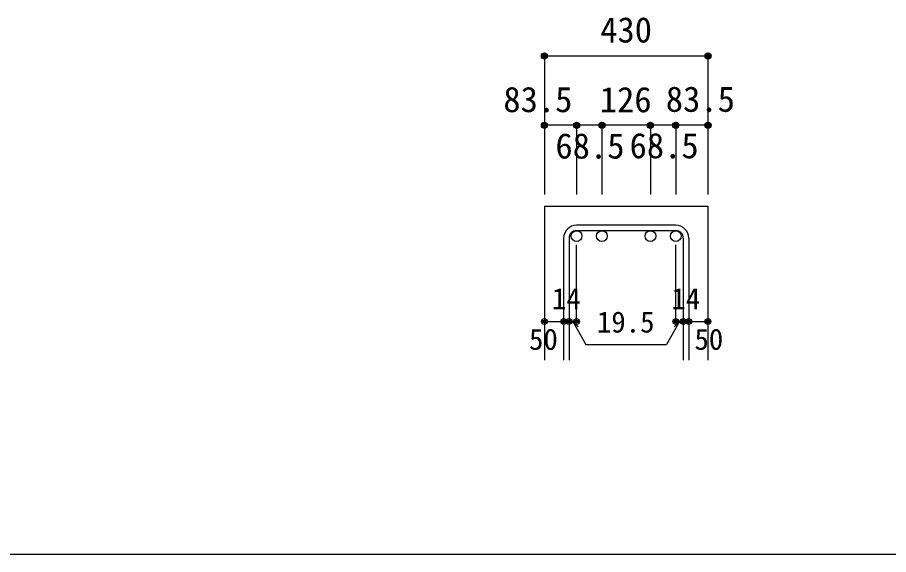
# Model space of a CAD drawing. Units: millimetres at full size, sheet at 1:30; some dimension numbers follow another scale. Extents: x -5973 to 5954, y -4195 to 4201.
# Drawn here: x -1030 to 1234, y 3 to 1398 of the extents above; entities that cross this region are included whole.
import ezdxf
from ezdxf.enums import TextEntityAlignment as Align

# ---------------------------------------------------------------- set-up
doc = ezdxf.new("R2010")
doc.units = ezdxf.units.MM
doc.header["$LTSCALE"] = 30
doc.header["$PDMODE"] = 32
doc.header["$PDSIZE"] = 15
for name, color, linetype in [('0-1', 2, 'Continuous'), ('0-5', 7, 'Continuous'), ('0-6', 7, 'Continuous'), ('0-D', 4, 'Continuous'), ('F-0_枠', 6, 'Continuous')]:
    doc.layers.add(name, color=color, linetype=linetype)
doc.styles.add('ＭＳ ゴシック', font='')
doc.styles.get('ＭＳ ゴシック').set_extended_font_data('MS Gothic')

msp = doc.modelspace()

# ---------------------------------------------------------------- linework, layer by layer
at = {"layer": '0-1'}
for p, q in [((339.94, 908.3), (339.94, 508.3)), ((339.94, 908.3), (764.94, 908.3)), ((764.94, 908.3), (764.94, 508.3))]:
    msp.add_line(p, q, dxfattribs=at)
at = {"layer": '0-5', "color": 3}
for centre in [(423.44, 830.3), (489.44, 830.3), (615.44, 830.3), (681.44, 830.3)]:
    msp.add_circle(centre, 14, dxfattribs=at)
at = {"layer": '0-6'}
for p, q in [((681.44, 858.3), (423.44, 858.3)), ((681.44, 844.3), (423.44, 844.3)), ((389.94, 824.8), (389.94, 508.3)), ((403.94, 824.8), (403.94, 508.3)), ((700.94, 824.8), (700.94, 508.3)), ((714.94, 824.8), (714.94, 508.3))]:
    msp.add_line(p, q, dxfattribs=at)
for centre, radius, start, end in [((423.44, 824.8), 33.5, 90, 180), ((423.44, 824.8), 19.5, 90, 180), ((681.44, 824.8), 33.5, 0, 90), ((681.44, 824.8), 19.5, 0, 90)]:
    msp.add_arc(centre, radius, start, end, dxfattribs=at)
at = {"layer": '0-D'}
for p, q in [((339.94, 1298.3), (339.94, 1118.3)), ((339.94, 1298.3), (764.94, 1298.3)), ((339.94, 1298.3), (764.94, 1298.3)), ((764.94, 1298.3), (764.94, 1118.3)), ((423.44, 1118.3), (339.94, 1118.3)), ((339.94, 1118.3), (339.94, 938.3)), ((522.44, 1118.3), (423.44, 1118.3)), ((423.44, 1118.3), (423.44, 938.3)), ((489.44, 1118.3), (489.44, 938.3)), ((681.44, 1118.3), (522.44, 1118.3)), ((615.44, 1118.3), (615.44, 938.3)), ((764.94, 1118.3), (681.44, 1118.3)), ((681.44, 1118.3), (681.44, 938.3)), ((764.94, 1118.3), (764.94, 938.3)), ((423.44, 608.3), (423.44, 807.63)), ((681.44, 608.3), (681.44, 807.63)), ((339.94, 608.3), (389.94, 608.3)), ((389.94, 608.3), (423.44, 608.3)), ((413.69, 608.3), (427.83, 594.16)), ((413.69, 608.3), (447.91, 549.02)), ((691.19, 608.3), (656.96, 549.02)), ((691.19, 608.3), (677.04, 594.16)), ((681.44, 608.3), (764.94, 608.3)), ((700.94, 608.3), (714.94, 608.3)), ((447.91, 549.02), (656.96, 549.02))]:
    msp.add_line(p, q, dxfattribs=at)
msp.add_lwpolyline([(764.94, 1298.3), (764.94, 1118.3), (764.94, 938.3)], dxfattribs=at)
for centre, radius in [((339.94, 1298.3), 8), ((339.94, 1298.3), 7.2), ((339.94, 1298.3), 6.4), ((339.94, 1298.3), 5.6), ((339.94, 1298.3), 4.8), ((339.94, 1298.3), 4), ((339.94, 1298.3), 3.2), ((339.94, 1298.3), 2.4), ((339.94, 1298.3), 1.6), ((339.94, 1298.3), 0.8), ((764.94, 1298.3), 8), ((764.94, 1298.3), 7.2), ((764.94, 1298.3), 6.4), ((764.94, 1298.3), 5.6), ((764.94, 1298.3), 4.8), ((764.94, 1298.3), 4), ((764.94, 1298.3), 3.2), ((764.94, 1298.3), 2.4), ((764.94, 1298.3), 1.6), ((764.94, 1298.3), 0.8), ((339.94, 1118.3), 8), ((339.94, 1118.3), 7.2), ((339.94, 1118.3), 6.4), ((339.94, 1118.3), 5.6), ((339.94, 1118.3), 4.8), ((339.94, 1118.3), 4), ((339.94, 1118.3), 3.2), ((339.94, 1118.3), 2.4), ((339.94, 1118.3), 1.6), ((339.94, 1118.3), 0.8), ((423.44, 1118.3), 8), ((423.44, 1118.3), 7.2), ((423.44, 1118.3), 6.4), ((423.44, 1118.3), 5.6), ((423.44, 1118.3), 4.8), ((423.44, 1118.3), 4), ((423.44, 1118.3), 3.2), ((423.44, 1118.3), 2.4), ((423.44, 1118.3), 1.6), ((423.44, 1118.3), 0.8), ((489.44, 1118.3), 8), ((489.44, 1118.3), 7.2), ((489.44, 1118.3), 6.4), ((489.44, 1118.3), 5.6), ((489.44, 1118.3), 4.8), ((489.44, 1118.3), 4), ((489.44, 1118.3), 3.2), ((489.44, 1118.3), 2.4), ((489.44, 1118.3), 1.6), ((489.44, 1118.3), 0.8), ((615.44, 1118.3), 8), ((615.44, 1118.3), 7.2), ((615.44, 1118.3), 6.4), ((615.44, 1118.3), 5.6), ((615.44, 1118.3), 4.8), ((615.44, 1118.3), 4), ((615.44, 1118.3), 3.2), ((615.44, 1118.3), 2.4), ((615.44, 1118.3), 1.6), ((615.44, 1118.3), 0.8), ((681.44, 1118.3), 8), ((681.44, 1118.3), 7.2), ((681.44, 1118.3), 6.4), ((681.44, 1118.3), 5.6), ((681.44, 1118.3), 4.8), ((681.44, 1118.3), 4), ((681.44, 1118.3), 3.2), ((681.44, 1118.3), 2.4), ((681.44, 1118.3), 1.6), ((681.44, 1118.3), 0.8), ((764.94, 1118.3), 8), ((764.94, 1118.3), 7.2), ((764.94, 1118.3), 6.4), ((764.94, 1118.3), 5.6), ((764.94, 1118.3), 4.8), ((764.94, 1118.3), 4), ((764.94, 1118.3), 3.2), ((764.94, 1118.3), 2.4), ((764.94, 1118.3), 1.6), ((764.94, 1118.3), 0.8), ((339.94, 608.3), 4), ((339.94, 608.3), 3.6), ((339.94, 608.3), 3.2), ((389.94, 608.3), 4), ((389.94, 608.3), 3.6), ((389.94, 608.3), 3.2), ((403.94, 608.3), 4), ((403.94, 608.3), 3.6), ((403.94, 608.3), 3.2), ((423.44, 608.3), 4), ((423.44, 608.3), 3.6), ((423.44, 608.3), 3.2), ((681.44, 608.3), 4), ((681.44, 608.3), 3.6), ((681.44, 608.3), 3.2), ((700.94, 608.3), 4), ((700.94, 608.3), 3.6), ((700.94, 608.3), 3.2), ((714.94, 608.3), 4), ((714.94, 608.3), 3.6), ((714.94, 608.3), 3.2), ((764.94, 608.3), 4), ((764.94, 608.3), 3.6), ((764.94, 608.3), 3.2), ((339.94, 608.3), 2.8), ((339.94, 608.3), 2.4), ((339.94, 608.3), 2), ((339.94, 608.3), 1.6), ((339.94, 608.3), 1.2), ((339.94, 608.3), 0.8), ((339.94, 608.3), 0.4), ((389.94, 608.3), 2.8), ((389.94, 608.3), 2.4), ((389.94, 608.3), 2), ((389.94, 608.3), 1.6), ((389.94, 608.3), 1.2), ((389.94, 608.3), 0.8), ((389.94, 608.3), 0.4), ((403.94, 608.3), 2.8), ((403.94, 608.3), 2.4), ((403.94, 608.3), 2), ((403.94, 608.3), 1.6), ((403.94, 608.3), 1.2), ((403.94, 608.3), 0.8), ((403.94, 608.3), 0.4), ((423.44, 608.3), 2.8), ((423.44, 608.3), 2.4), ((423.44, 608.3), 2), ((423.44, 608.3), 1.6), ((423.44, 608.3), 1.2), ((423.44, 608.3), 0.8), ((423.44, 608.3), 0.4), ((681.44, 608.3), 2.8), ((681.44, 608.3), 2.4), ((681.44, 608.3), 2), ((681.44, 608.3), 1.6), ((681.44, 608.3), 1.2), ((681.44, 608.3), 0.8), ((681.44, 608.3), 0.4), ((700.94, 608.3), 2.8), ((700.94, 608.3), 2.4), ((700.94, 608.3), 2), ((700.94, 608.3), 1.6), ((700.94, 608.3), 1.2), ((700.94, 608.3), 0.8), ((700.94, 608.3), 0.4), ((714.94, 608.3), 2.8), ((714.94, 608.3), 2.4), ((714.94, 608.3), 2), ((714.94, 608.3), 1.6), ((714.94, 608.3), 1.2), ((714.94, 608.3), 0.8), ((714.94, 608.3), 0.4), ((764.94, 608.3), 2.8), ((764.94, 608.3), 2.4), ((764.94, 608.3), 2), ((764.94, 608.3), 1.6), ((764.94, 608.3), 1.2), ((764.94, 608.3), 0.8), ((764.94, 608.3), 0.4)]:
    msp.add_circle(centre, radius, dxfattribs=at)
at = {"layer": '0-D', "color": 7}
for p in [(339.94, 1298.3), (764.94, 1298.3), (339.94, 1118.3), (423.44, 1118.3), (489.44, 1118.3), (615.44, 1118.3), (681.44, 1118.3), (764.94, 1118.3), (339.94, 608.3), (389.94, 608.3), (403.94, 608.3), (423.44, 608.3), (681.44, 608.3), (700.94, 608.3), (714.94, 608.3), (764.94, 608.3)]:
    msp.add_point(p, dxfattribs=at)
at = {"layer": 'F-0_枠', "color": 2}
msp.add_line((3723.6, 2.95), (-5972.88, 2.95), dxfattribs=at)

# ---------------------------------------------------------------- texts
at = {"layer": '0-D', "style": 'ＭＳ ゴシック'}
for s, height, p in [('430', 65.98, (484.94, 1313.3)), ('83.5', 65.98, (233.13, 1132.45)), ('126', 65.98, (483.94, 1132.13)), ('83.5', 65.98, (655.44, 1133.3)), ('68.5', 65.98, (368.57, 1011.83)), ('68.5', 65.98, (561.3, 1012.57)), ('14', 54.99, (359.4, 623.75)), ('14', 54.99, (669.98, 623.75)), ('19.5', 54.99, (476.48, 563.1)), ('50', 54.99, (299.94, 518.3)), ('50', 54.99, (729.94, 518.3))]:
    msp.add_text(s, height=height, dxfattribs=at).set_placement(p, align=Align.BOTTOM_LEFT)

doc.saveas('drawing.dxf')
